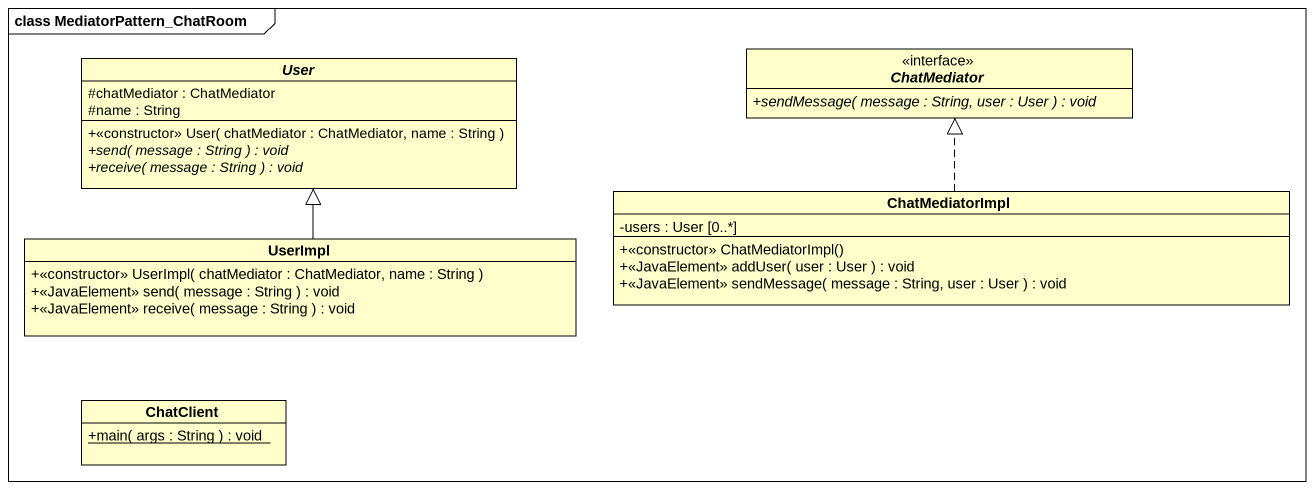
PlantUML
@startuml
mainframe class MediatorPattern_ChatRoom
hide circle
hide empty members
skinparam classAttributeIconSize 0
abstract class User {
  #chatMediator : ChatMediator
  #name : String
  +<<constructor>> User( chatMediator : ChatMediator, name : String )
  {abstract} +send( message : String ) : void
  {abstract} +receive( message : String ) : void
}
interface ChatMediator {
  {abstract} +sendMessage( message : String, user : User ) : void
}
class ChatMediatorImpl {
  -users : User [0..*]
  +<<constructor>> ChatMediatorImpl()
  +<<JavaElement>> addUser( user : User ) : void
  +<<JavaElement>> sendMessage( message : String, user : User ) : void
}
class UserImpl {
  +<<constructor>> UserImpl( chatMediator : ChatMediator, name : String )
  +<<JavaElement>> send( message : String ) : void
  +<<JavaElement>> receive( message : String ) : void
}
class ChatClient {
  {static} +main( args : String ) : void
}
ChatMediatorImpl .up.|> ChatMediator
UserImpl -up-|> User
@enduml
